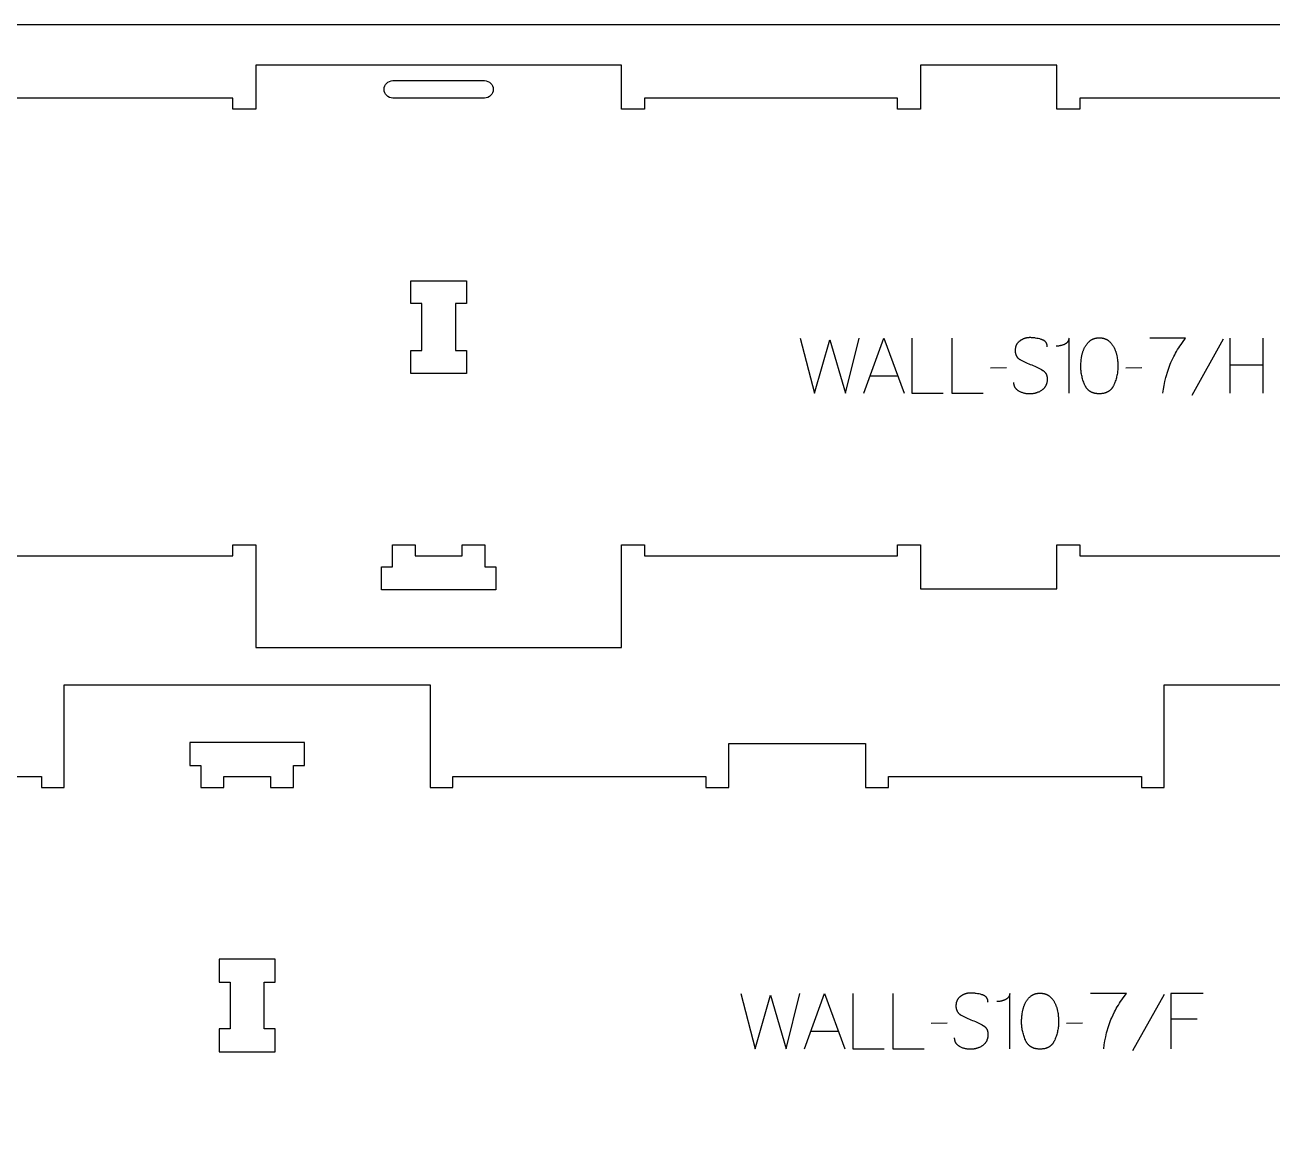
# Model space of a CAD drawing. Extents: x -1151 to 2032, y -10461 to -4867.
# Drawn here: x -471 to 209, y -7501 to -6891 of the extents above; entities that cross this region are included whole.
import ezdxf

# ---------------------------------------------------------------- set-up
doc = ezdxf.new("R2010")
doc.units = 0
for name, color, linetype in [('0_SHEET_SPRUCEPLY_2440X122', 1, 'CONTINUOUS'), ('1_ANYTOOL_1MMDEEP_LABELS_S', 2, 'CONTINUOUS'), ('3_ANYTOOL_CUTTHROUGH_INSID', 4, 'CONTINUOUS'), ('4_ANYTOOL_CUTTHROUGH_OUTSI', 5, 'CONTINUOUS')]:
    doc.layers.add(name, color=color, linetype=linetype)

msp = doc.modelspace()

# ---------------------------------------------------------------- linework, layer by layer
at = {"layer": '0_SHEET_SPRUCEPLY_2440X122'}
msp.add_lwpolyline([(-779.49, -6891.21), (-779.49, -8111.21), (1660.51, -8111.21), (1660.51, -6891.21)], close=True, dxfattribs=at)
at = {"layer": '1_ANYTOOL_1MMDEEP_LABELS_S'}
for points in [[(-48.11, -7062), (-40.39, -7092), (-31.95, -7062.9), (-23.47, -7092), (-15.97, -7062)], [(-13.39, -7092), (-2.51, -7062), (8.55, -7092)], [(12.83, -7062), (12.83, -7092), (29.93, -7092)], [(34.65, -7062), (34.65, -7092), (51.75, -7092)], [(86.63, -7066.59), (86.63, -7066.4), (86.63, -7066.3), (86.62, -7066.21), (86.61, -7066.12), (86.61, -7066.03), (86.6, -7065.94), (86.58, -7065.86), (86.57, -7065.77), (86.55, -7065.69), (86.54, -7065.6), (86.52, -7065.52), (86.5, -7065.44), (86.48, -7065.35), (86.45, -7065.27), (86.43, -7065.2), (86.4, -7065.12), (86.38, -7065.04), (86.35, -7064.96), (86.31, -7064.89), (86.28, -7064.81), (86.25, -7064.74), (86.21, -7064.67), (86.17, -7064.6), (86.13, -7064.53), (86.09, -7064.46), (86.05, -7064.39), (86.01, -7064.32), (85.96, -7064.26), (85.91, -7064.19), (85.87, -7064.13), (85.82, -7064.07), (85.76, -7064.01), (85.71, -7063.95), (85.65, -7063.89), (85.6, -7063.83), (85.54, -7063.77), (85.48, -7063.71), (85.42, -7063.66), (85.35, -7063.6), (85.29, -7063.55), (85.22, -7063.5), (85.15, -7063.44), (85.09, -7063.39), (85.01, -7063.34), (84.94, -7063.3), (84.87, -7063.25), (84.79, -7063.2), (84.71, -7063.16), (84.63, -7063.11), (84.55, -7063.07), (84.47, -7063.03), (84.3, -7062.95), (84.12, -7062.87), (83.94, -7062.8), (83.75, -7062.73), (83.56, -7062.66), (83.36, -7062.6), (82.54, -7062.38), (81.75, -7062.19), (80.96, -7062.03), (80.19, -7061.89), (79.81, -7061.84), (79.43, -7061.79), (79.06, -7061.75), (78.69, -7061.72), (78.33, -7061.69), (77.96, -7061.67), (77.6, -7061.66), (77.25, -7061.66), (77.05, -7061.66), (76.86, -7061.66), (76.67, -7061.67), (76.48, -7061.69), (76.29, -7061.7), (76.1, -7061.72), (75.91, -7061.74), (75.72, -7061.77), (75.54, -7061.8), (75.36, -7061.83), (75.17, -7061.87), (74.99, -7061.91), (74.81, -7061.96), (74.63, -7062.01), (74.46, -7062.06), (74.28, -7062.11), (74.11, -7062.17), (73.93, -7062.23), (73.76, -7062.3), (73.59, -7062.37), (73.42, -7062.44), (73.25, -7062.52), (73.08, -7062.6), (72.92, -7062.68), (72.75, -7062.77), (72.59, -7062.86), (72.43, -7062.95), (72.27, -7063.05), (72.11, -7063.15), (71.95, -7063.26), (71.79, -7063.37), (71.63, -7063.48), (71.48, -7063.59), (71.33, -7063.71), (71.19, -7063.83), (71.05, -7063.96), (70.92, -7064.09), (70.79, -7064.22), (70.67, -7064.35), (70.55, -7064.49), (70.43, -7064.63), (70.32, -7064.77), (70.22, -7064.92), (70.12, -7065.06), (70.03, -7065.22), (69.94, -7065.37), (69.85, -7065.53), (69.77, -7065.69), (69.7, -7065.86), (69.62, -7066.02), (69.56, -7066.19), (69.5, -7066.37), (69.44, -7066.54), (69.39, -7066.72), (69.35, -7066.9), (69.3, -7067.09), (69.27, -7067.28), (69.24, -7067.47), (69.21, -7067.67), (69.19, -7067.86), (69.17, -7068.06), (69.16, -7068.27), (69.15, -7068.48), (69.15, -7068.69), (69.15, -7068.9), (69.16, -7069.11), (69.17, -7069.32), (69.19, -7069.52), (69.22, -7069.72), (69.25, -7069.92), (69.28, -7070.11), (69.33, -7070.3), (69.37, -7070.49), (69.43, -7070.67), (69.48, -7070.85), (69.55, -7071.02), (69.58, -7071.11), (69.62, -7071.19), (69.65, -7071.28), (69.69, -7071.36), (69.73, -7071.44), (69.77, -7071.53), (69.81, -7071.61), (69.86, -7071.69), (69.9, -7071.76), (69.95, -7071.84), (70, -7071.92), (70.04, -7071.99), (70.09, -7072.07), (70.15, -7072.14), (70.2, -7072.22), (70.25, -7072.29), (70.31, -7072.36), (70.37, -7072.43), (70.43, -7072.5), (70.49, -7072.57), (70.55, -7072.63), (70.61, -7072.7), (70.67, -7072.77), (70.74, -7072.83), (70.88, -7072.96), (71.02, -7073.08), (71.16, -7073.2), (71.31, -7073.32), (71.47, -7073.43), (71.64, -7073.54), (71.8, -7073.64), (71.98, -7073.74), (72.69, -7074.13), (73.42, -7074.51), (74.17, -7074.88), (74.93, -7075.24), (75.71, -7075.58), (76.51, -7075.92), (77.32, -7076.24), (78.15, -7076.55), (78.97, -7076.86), (79.78, -7077.19), (80.57, -7077.54), (81.33, -7077.89), (82.08, -7078.27), (82.8, -7078.66), (83.51, -7079.06), (84.19, -7079.49), (84.36, -7079.59), (84.52, -7079.71), (84.67, -7079.82), (84.75, -7079.88), (84.82, -7079.95), (84.89, -7080.01), (84.96, -7080.07), (85.03, -7080.13), (85.1, -7080.2), (85.17, -7080.27), (85.23, -7080.33), (85.29, -7080.4), (85.35, -7080.47), (85.41, -7080.54), (85.47, -7080.61), (85.53, -7080.68), (85.59, -7080.75), (85.64, -7080.83), (85.69, -7080.9), (85.75, -7080.98), (85.8, -7081.05), (85.84, -7081.13), (85.89, -7081.21), (85.94, -7081.29), (85.98, -7081.37), (86.02, -7081.45), (86.06, -7081.54), (86.1, -7081.62), (86.14, -7081.7), (86.18, -7081.79), (86.21, -7081.88), (86.25, -7081.96), (86.28, -7082.05), (86.31, -7082.14), (86.34, -7082.23), (86.37, -7082.32), (86.4, -7082.42), (86.44, -7082.6), (86.49, -7082.79), (86.52, -7082.99), (86.55, -7083.19), (86.58, -7083.39), (86.6, -7083.6), (86.61, -7083.81), (86.62, -7084.03), (86.62, -7084.25), (86.62, -7084.47), (86.61, -7084.7), (86.59, -7084.93), (86.57, -7085.16), (86.54, -7085.39), (86.51, -7085.61), (86.48, -7085.83), (86.44, -7086.05), (86.39, -7086.26), (86.34, -7086.47), (86.28, -7086.67), (86.22, -7086.87), (86.15, -7087.07), (86.08, -7087.27), (86.01, -7087.46), (85.92, -7087.64), (85.84, -7087.83), (85.75, -7088), (85.65, -7088.18), (85.55, -7088.35), (85.44, -7088.52), (85.33, -7088.68), (85.21, -7088.84), (85.09, -7089), (84.96, -7089.15), (84.83, -7089.3), (84.7, -7089.45), (84.55, -7089.59), (84.41, -7089.73), (84.26, -7089.86), (84.1, -7089.99), (83.94, -7090.12), (83.77, -7090.24), (83.6, -7090.36), (83.42, -7090.48), (83.06, -7090.7), (82.7, -7090.91), (82.33, -7091.1), (81.96, -7091.28), (81.58, -7091.44), (81.2, -7091.59), (81.01, -7091.66), (80.82, -7091.73), (80.63, -7091.8), (80.44, -7091.86), (80.24, -7091.91), (80.05, -7091.96), (79.85, -7092.01), (79.66, -7092.06), (79.46, -7092.1), (79.26, -7092.14), (79.06, -7092.18), (78.86, -7092.21), (78.66, -7092.24), (78.46, -7092.26), (78.05, -7092.3), (77.64, -7092.33), (77.23, -7092.34), (76.81, -7092.34), (76.41, -7092.33), (76, -7092.3), (75.6, -7092.26), (75.21, -7092.21), (74.82, -7092.15), (74.43, -7092.07), (74.05, -7091.98), (73.67, -7091.88), (73.3, -7091.76), (72.93, -7091.63), (72.57, -7091.49), (72.21, -7091.34), (71.86, -7091.17), (71.51, -7090.99), (71.16, -7090.8), (70.99, -7090.7), (70.83, -7090.6), (70.67, -7090.49), (70.52, -7090.38), (70.37, -7090.27), (70.23, -7090.15), (70.09, -7090.03), (69.96, -7089.91), (69.84, -7089.79), (69.72, -7089.66), (69.6, -7089.53), (69.49, -7089.4), (69.44, -7089.33), (69.39, -7089.26), (69.34, -7089.19), (69.29, -7089.13), (69.24, -7089.05), (69.19, -7088.98), (69.15, -7088.91), (69.11, -7088.84), (69.06, -7088.77), (69.02, -7088.69), (68.98, -7088.62), (68.95, -7088.54), (68.91, -7088.46), (68.87, -7088.39), (68.84, -7088.31), (68.81, -7088.23), (68.77, -7088.15), (68.74, -7088.07), (68.72, -7087.99), (68.69, -7087.91), (68.64, -7087.75), (68.59, -7087.58), (68.55, -7087.41), (68.52, -7087.23), (68.49, -7087.06), (68.46, -7086.88), (68.44, -7086.69), (68.43, -7086.51), (68.42, -7086.32), (68.42, -7086.13)], [(98.51, -7092), (98.51, -7061.96), (98.49, -7062.11), (98.46, -7062.26), (98.43, -7062.4), (98.4, -7062.54), (98.36, -7062.68), (98.32, -7062.82), (98.28, -7062.95), (98.23, -7063.09), (98.18, -7063.21), (98.12, -7063.34), (98.09, -7063.4), (98.06, -7063.46), (98.03, -7063.52), (98, -7063.58), (97.96, -7063.64), (97.93, -7063.7), (97.89, -7063.75), (97.86, -7063.81), (97.82, -7063.87), (97.78, -7063.92), (97.74, -7063.98), (97.7, -7064.03), (97.66, -7064.08), (97.62, -7064.14), (97.58, -7064.19), (97.53, -7064.24), (97.49, -7064.29), (97.44, -7064.34), (97.39, -7064.39), (97.34, -7064.43), (97.3, -7064.48), (97.25, -7064.53), (97.14, -7064.62), (97.03, -7064.7), (96.92, -7064.79), (96.81, -7064.87), (96.69, -7064.95), (96.57, -7065.03), (96.44, -7065.1), (96.31, -7065.17), (96.17, -7065.24), (96.03, -7065.3), (95.89, -7065.36), (95.6, -7065.48), (95.32, -7065.59), (95.03, -7065.69), (94.75, -7065.79), (94.47, -7065.87), (94.19, -7065.95), (93.92, -7066.02), (93.64, -7066.09), (93.37, -7066.14), (93.1, -7066.19), (92.83, -7066.23), (92.57, -7066.27), (92.3, -7066.29), (92.04, -7066.31), (91.78, -7066.32), (91.52, -7066.33)], [(149.76, -7092), (150.08, -7089.82), (150.43, -7087.65), (150.83, -7085.49), (151.31, -7083.34), (152.55, -7079.36), (152.92, -7078.26), (153.31, -7077.2), (153.71, -7076.18), (154.13, -7075.2), (155.68, -7071.94), (156.14, -7071.02), (156.63, -7070.08), (157.16, -7069.14), (157.72, -7068.19), (158.33, -7067.24), (158.96, -7066.27), (159.64, -7065.3), (160.35, -7064.31), (162.11, -7062), (142.52, -7062)], [(182.68, -7062.47), (165.49, -7093.24)], [(186.15, -7062), (186.15, -7092)], [(204.45, -7092), (204.45, -7062)], [(64.39, -7078.11), (55.61, -7078.2)], [(138.23, -7078.11), (129.45, -7078.2)], [(204.45, -7076.7), (186.15, -7076.7)], [(-9.92, -7082.44), (4.99, -7082.44)], [(-80.42, -7419.23), (-72.7, -7449.23), (-64.26, -7420.13), (-55.77, -7449.23), (-48.27, -7419.23)], [(-45.7, -7449.23), (-34.82, -7419.23), (-23.76, -7449.23)], [(-19.47, -7419.23), (-19.47, -7449.23), (-2.37, -7449.23)], [(2.34, -7419.23), (2.34, -7449.23), (19.44, -7449.23)], [(54.33, -7423.81), (54.32, -7423.62), (54.32, -7423.53), (54.31, -7423.44), (54.31, -7423.35), (54.3, -7423.26), (54.29, -7423.17), (54.27, -7423.08), (54.26, -7423), (54.25, -7422.91), (54.23, -7422.83), (54.21, -7422.74), (54.19, -7422.66), (54.17, -7422.58), (54.15, -7422.5), (54.12, -7422.42), (54.09, -7422.34), (54.07, -7422.27), (54.04, -7422.19), (54.01, -7422.11), (53.97, -7422.04), (53.94, -7421.97), (53.9, -7421.9), (53.86, -7421.82), (53.83, -7421.75), (53.78, -7421.69), (53.74, -7421.62), (53.7, -7421.55), (53.65, -7421.48), (53.61, -7421.42), (53.56, -7421.36), (53.51, -7421.29), (53.45, -7421.23), (53.4, -7421.17), (53.35, -7421.11), (53.29, -7421.05), (53.23, -7420.99), (53.17, -7420.94), (53.11, -7420.88), (53.05, -7420.83), (52.98, -7420.77), (52.91, -7420.72), (52.85, -7420.67), (52.78, -7420.62), (52.7, -7420.57), (52.63, -7420.52), (52.56, -7420.47), (52.48, -7420.43), (52.4, -7420.38), (52.32, -7420.34), (52.24, -7420.29), (52.16, -7420.25), (51.99, -7420.17), (51.82, -7420.09), (51.63, -7420.02), (51.44, -7419.95), (51.25, -7419.89), (51.05, -7419.83), (50.23, -7419.6), (49.44, -7419.41), (48.65, -7419.25), (47.88, -7419.12), (47.5, -7419.06), (47.12, -7419.01), (46.75, -7418.97), (46.38, -7418.94), (46.02, -7418.92), (45.65, -7418.9), (45.3, -7418.89), (44.94, -7418.88), (44.75, -7418.88), (44.55, -7418.89), (44.36, -7418.9), (44.17, -7418.91), (43.98, -7418.93), (43.79, -7418.95), (43.6, -7418.97), (43.42, -7419), (43.23, -7419.03), (43.05, -7419.06), (42.87, -7419.1), (42.68, -7419.14), (42.5, -7419.18), (42.33, -7419.23), (42.15, -7419.28), (41.97, -7419.34), (41.8, -7419.4), (41.62, -7419.46), (41.45, -7419.52), (41.28, -7419.59), (41.11, -7419.67), (40.94, -7419.74), (40.77, -7419.82), (40.61, -7419.91), (40.44, -7419.99), (40.28, -7420.08), (40.12, -7420.18), (39.96, -7420.28), (39.8, -7420.38), (39.64, -7420.48), (39.48, -7420.59), (39.33, -7420.7), (39.17, -7420.82), (39.02, -7420.94), (38.88, -7421.06), (38.74, -7421.18), (38.61, -7421.31), (38.48, -7421.44), (38.36, -7421.58), (38.24, -7421.71), (38.12, -7421.85), (38.01, -7421.99), (37.91, -7422.14), (37.81, -7422.29), (37.72, -7422.44), (37.63, -7422.6), (37.54, -7422.76), (37.46, -7422.92), (37.39, -7423.08), (37.32, -7423.25), (37.25, -7423.42), (37.19, -7423.59), (37.13, -7423.77), (37.08, -7423.95), (37.04, -7424.13), (37, -7424.32), (36.96, -7424.5), (36.93, -7424.7), (36.9, -7424.89), (36.88, -7425.09), (36.86, -7425.29), (36.85, -7425.49), (36.84, -7425.7), (36.84, -7425.91), (36.84, -7426.13), (36.85, -7426.34), (36.86, -7426.55), (36.88, -7426.75), (36.91, -7426.95), (36.94, -7427.15), (36.98, -7427.34), (37.02, -7427.53), (37.06, -7427.71), (37.12, -7427.9), (37.17, -7428.07), (37.24, -7428.25), (37.27, -7428.34), (37.31, -7428.42), (37.34, -7428.5), (37.38, -7428.59), (37.42, -7428.67), (37.46, -7428.75), (37.5, -7428.83), (37.55, -7428.91), (37.59, -7428.99), (37.64, -7429.07), (37.69, -7429.14), (37.74, -7429.22), (37.79, -7429.29), (37.84, -7429.37), (37.89, -7429.44), (37.94, -7429.51), (38, -7429.58), (38.06, -7429.66), (38.12, -7429.72), (38.18, -7429.79), (38.24, -7429.86), (38.3, -7429.93), (38.37, -7429.99), (38.43, -7430.06), (38.57, -7430.18), (38.71, -7430.31), (38.85, -7430.43), (39.01, -7430.54), (39.16, -7430.65), (39.33, -7430.76), (39.49, -7430.87), (39.67, -7430.97), (40.38, -7431.36), (41.12, -7431.74), (41.86, -7432.11), (42.63, -7432.46), (43.41, -7432.81), (44.2, -7433.14), (45.01, -7433.46), (45.84, -7433.78), (46.67, -7434.09), (47.47, -7434.42), (48.26, -7434.76), (49.02, -7435.12), (49.77, -7435.49), (50.49, -7435.88), (51.2, -7436.29), (51.88, -7436.71), (52.05, -7436.82), (52.21, -7436.93), (52.36, -7437.05), (52.44, -7437.11), (52.51, -7437.17), (52.58, -7437.23), (52.65, -7437.3), (52.72, -7437.36), (52.79, -7437.42), (52.86, -7437.49), (52.92, -7437.56), (52.98, -7437.63), (53.05, -7437.69), (53.11, -7437.76), (53.16, -7437.83), (53.22, -7437.91), (53.28, -7437.98), (53.33, -7438.05), (53.38, -7438.13), (53.44, -7438.2), (53.49, -7438.28), (53.53, -7438.36), (53.58, -7438.44), (53.63, -7438.52), (53.67, -7438.6), (53.71, -7438.68), (53.75, -7438.76), (53.79, -7438.84), (53.83, -7438.93), (53.87, -7439.01), (53.9, -7439.1), (53.94, -7439.19), (53.97, -7439.28), (54, -7439.37), (54.03, -7439.46), (54.06, -7439.55), (54.09, -7439.64), (54.13, -7439.83), (54.18, -7440.02), (54.21, -7440.22), (54.25, -7440.42), (54.27, -7440.62), (54.29, -7440.83), (54.3, -7441.04), (54.31, -7441.25), (54.31, -7441.47), (54.31, -7441.7), (54.3, -7441.92), (54.28, -7442.15), (54.26, -7442.38), (54.24, -7442.61), (54.2, -7442.84), (54.17, -7443.06), (54.13, -7443.27), (54.08, -7443.48), (54.03, -7443.69), (53.97, -7443.9), (53.91, -7444.1), (53.84, -7444.3), (53.77, -7444.49), (53.7, -7444.68), (53.61, -7444.87), (53.53, -7445.05), (53.44, -7445.23), (53.34, -7445.41), (53.24, -7445.58), (53.13, -7445.74), (53.02, -7445.91), (52.9, -7446.07), (52.78, -7446.23), (52.66, -7446.38), (52.52, -7446.53), (52.39, -7446.67), (52.24, -7446.82), (52.1, -7446.95), (51.95, -7447.09), (51.79, -7447.22), (51.63, -7447.35), (51.46, -7447.47), (51.29, -7447.59), (51.11, -7447.7), (50.75, -7447.92), (50.39, -7448.13), (50.02, -7448.32), (49.65, -7448.5), (49.27, -7448.67), (48.89, -7448.82), (48.7, -7448.89), (48.51, -7448.96), (48.32, -7449.02), (48.13, -7449.08), (47.93, -7449.14), (47.74, -7449.19), (47.54, -7449.24), (47.35, -7449.29), (47.15, -7449.33), (46.95, -7449.37), (46.75, -7449.4), (46.55, -7449.44), (46.35, -7449.46), (46.15, -7449.49), (45.74, -7449.53), (45.33, -7449.56), (44.92, -7449.57), (44.51, -7449.57), (44.1, -7449.55), (43.69, -7449.53), (43.29, -7449.49), (42.9, -7449.44), (42.51, -7449.37), (42.12, -7449.29), (41.74, -7449.2), (41.37, -7449.1), (40.99, -7448.99), (40.63, -7448.86), (40.26, -7448.72), (39.9, -7448.56), (39.55, -7448.4), (39.2, -7448.22), (38.85, -7448.03), (38.69, -7447.92), (38.52, -7447.82), (38.36, -7447.71), (38.21, -7447.61), (38.06, -7447.49), (37.92, -7447.38), (37.79, -7447.26), (37.65, -7447.14), (37.53, -7447.01), (37.41, -7446.89), (37.29, -7446.76), (37.18, -7446.62), (37.13, -7446.56), (37.08, -7446.49), (37.03, -7446.42), (36.98, -7446.35), (36.93, -7446.28), (36.89, -7446.21), (36.84, -7446.14), (36.8, -7446.06), (36.76, -7445.99), (36.71, -7445.92), (36.67, -7445.84), (36.64, -7445.77), (36.6, -7445.69), (36.56, -7445.61), (36.53, -7445.54), (36.5, -7445.46), (36.47, -7445.38), (36.44, -7445.3), (36.41, -7445.22), (36.38, -7445.14), (36.33, -7444.97), (36.28, -7444.8), (36.24, -7444.63), (36.21, -7444.46), (36.18, -7444.28), (36.15, -7444.1), (36.14, -7443.92), (36.12, -7443.73), (36.11, -7443.55), (36.11, -7443.35)], [(66.2, -7449.23), (66.2, -7419.18), (66.18, -7419.33), (66.15, -7419.48), (66.12, -7419.63), (66.09, -7419.77), (66.05, -7419.91), (66.01, -7420.05), (65.97, -7420.18), (65.92, -7420.31), (65.87, -7420.44), (65.81, -7420.56), (65.78, -7420.63), (65.75, -7420.69), (65.72, -7420.75), (65.69, -7420.81), (65.66, -7420.87), (65.62, -7420.92), (65.59, -7420.98), (65.55, -7421.04), (65.51, -7421.09), (65.47, -7421.15), (65.43, -7421.2), (65.39, -7421.26), (65.35, -7421.31), (65.31, -7421.36), (65.27, -7421.41), (65.22, -7421.46), (65.18, -7421.51), (65.13, -7421.56), (65.08, -7421.61), (65.04, -7421.66), (64.99, -7421.71), (64.94, -7421.75), (64.83, -7421.84), (64.73, -7421.93), (64.61, -7422.01), (64.5, -7422.1), (64.38, -7422.18), (64.26, -7422.25), (64.13, -7422.33), (64, -7422.4), (63.86, -7422.46), (63.73, -7422.53), (63.58, -7422.59), (63.29, -7422.71), (63.01, -7422.82), (62.72, -7422.92), (62.44, -7423.01), (62.16, -7423.1), (61.88, -7423.18), (61.61, -7423.25), (61.33, -7423.31), (61.06, -7423.37), (60.79, -7423.42), (60.52, -7423.46), (60.26, -7423.49), (59.99, -7423.52), (59.73, -7423.54), (59.47, -7423.55), (59.21, -7423.55)], [(117.45, -7449.23), (117.77, -7447.04), (118.12, -7444.88), (118.52, -7442.72), (119, -7440.57), (120.24, -7436.58), (120.61, -7435.49), (121, -7434.43), (121.41, -7433.41), (121.83, -7432.43), (123.37, -7429.17), (123.83, -7428.24), (124.32, -7427.31), (124.85, -7426.37), (125.42, -7425.42), (126.02, -7424.46), (126.66, -7423.49), (127.33, -7422.52), (128.04, -7421.54), (129.8, -7419.23), (110.21, -7419.23)], [(150.37, -7419.7), (133.18, -7450.47)], [(171.63, -7419.23), (153.97, -7419.23), (153.97, -7449.23)], [(168.45, -7433.2), (153.97, -7433.2)], [(-42.23, -7439.67), (-27.32, -7439.67)], [(32.08, -7435.34), (23.3, -7435.43)], [(105.93, -7435.34), (97.14, -7435.43)]]:
    msp.add_lwpolyline(points, dxfattribs=at)
for points in [[(115.01, -7061.74), (115.38, -7061.75), (115.74, -7061.77), (115.92, -7061.78), (116.1, -7061.8), (116.27, -7061.82), (116.44, -7061.84), (116.61, -7061.86), (116.78, -7061.89), (116.95, -7061.92), (117.11, -7061.96), (117.27, -7061.99), (117.43, -7062.03), (117.59, -7062.08), (117.75, -7062.12), (117.9, -7062.17), (118.06, -7062.22), (118.21, -7062.28), (118.35, -7062.34), (118.5, -7062.4), (118.65, -7062.46), (118.79, -7062.53), (118.93, -7062.6), (119.07, -7062.67), (119.2, -7062.75), (119.34, -7062.83), (119.47, -7062.91), (119.6, -7062.99), (119.73, -7063.08), (119.85, -7063.17), (119.98, -7063.26), (120.22, -7063.46), (120.46, -7063.66), (120.69, -7063.86), (120.91, -7064.08), (121.13, -7064.29), (121.34, -7064.52), (121.55, -7064.75), (121.75, -7064.99), (121.94, -7065.23), (122.12, -7065.48), (122.3, -7065.74), (122.48, -7066), (122.64, -7066.27), (122.8, -7066.55), (122.96, -7066.83), (123.11, -7067.12), (123.25, -7067.41), (123.38, -7067.71), (123.52, -7068.01), (123.64, -7068.31), (123.76, -7068.62), (123.87, -7068.93), (123.98, -7069.24), (124.09, -7069.56), (124.18, -7069.88), (124.28, -7070.2), (124.36, -7070.53), (124.44, -7070.85), (124.52, -7071.19), (124.59, -7071.52), (124.71, -7072.2), (124.82, -7072.88), (124.91, -7073.55), (124.99, -7074.21), (125.05, -7074.87), (125.1, -7075.51), (125.14, -7076.15), (125.16, -7076.77), (125.16, -7077.39), (125.16, -7078), (125.13, -7078.62), (125.09, -7079.24), (125.03, -7079.85), (124.96, -7080.47), (124.87, -7081.09), (124.76, -7081.71), (124.63, -7082.32), (124.49, -7082.94), (124.33, -7083.56), (124.16, -7084.18), (123.97, -7084.8), (123.76, -7085.42), (123.54, -7086.04), (123.3, -7086.66), (123.04, -7087.29), (122.91, -7087.59), (122.76, -7087.89), (122.61, -7088.17), (122.53, -7088.31), (122.45, -7088.45), (122.37, -7088.59), (122.29, -7088.72), (122.2, -7088.85), (122.11, -7088.98), (122.02, -7089.1), (121.93, -7089.22), (121.84, -7089.34), (121.74, -7089.46), (121.65, -7089.58), (121.55, -7089.69), (121.45, -7089.8), (121.35, -7089.91), (121.24, -7090.01), (121.14, -7090.12), (121.03, -7090.22), (120.92, -7090.31), (120.81, -7090.41), (120.69, -7090.5), (120.58, -7090.6), (120.46, -7090.68), (120.34, -7090.77), (120.22, -7090.85), (120.1, -7090.94), (119.97, -7091.01), (119.85, -7091.09), (119.72, -7091.16), (119.59, -7091.24), (119.46, -7091.31), (119.32, -7091.37), (119.19, -7091.44), (119.05, -7091.5), (118.91, -7091.56), (118.77, -7091.61), (118.62, -7091.67), (118.48, -7091.72), (118.33, -7091.77), (118.18, -7091.82), (118.03, -7091.86), (117.88, -7091.91), (117.73, -7091.95), (117.41, -7092.02), (117.09, -7092.08), (116.76, -7092.14), (116.43, -7092.18), (116.08, -7092.21), (115.73, -7092.24), (115.37, -7092.25), (115.01, -7092.26), (114.64, -7092.25), (114.29, -7092.24), (113.94, -7092.21), (113.6, -7092.18), (113.26, -7092.13), (112.94, -7092.08), (112.62, -7092.02), (112.46, -7091.98), (112.31, -7091.94), (112.15, -7091.9), (112, -7091.86), (111.85, -7091.81), (111.7, -7091.77), (111.56, -7091.72), (111.42, -7091.66), (111.27, -7091.61), (111.13, -7091.55), (110.99, -7091.49), (110.86, -7091.43), (110.72, -7091.36), (110.59, -7091.3), (110.46, -7091.23), (110.33, -7091.16), (110.2, -7091.08), (110.08, -7091), (109.95, -7090.92), (109.83, -7090.84), (109.71, -7090.76), (109.59, -7090.67), (109.48, -7090.58), (109.36, -7090.49), (109.25, -7090.39), (109.14, -7090.3), (109.03, -7090.2), (108.92, -7090.1), (108.82, -7089.99), (108.72, -7089.89), (108.61, -7089.78), (108.51, -7089.67), (108.42, -7089.55), (108.32, -7089.44), (108.23, -7089.32), (108.13, -7089.2), (108.04, -7089.07), (107.95, -7088.95), (107.87, -7088.82), (107.78, -7088.69), (107.7, -7088.55), (107.62, -7088.42), (107.54, -7088.28), (107.46, -7088.14), (107.31, -7087.85), (107.17, -7087.55), (107.03, -7087.24), (106.78, -7086.62), (106.54, -7085.99), (106.32, -7085.37), (106.12, -7084.74), (105.93, -7084.12), (105.76, -7083.5), (105.6, -7082.88), (105.46, -7082.26), (105.34, -7081.64), (105.23, -7081.03), (105.14, -7080.41), (105.07, -7079.79), (105.01, -7079.18), (104.97, -7078.57), (104.94, -7077.95), (104.93, -7077.34), (104.94, -7076.73), (104.96, -7076.1), (105, -7075.47), (105.05, -7074.82), (105.11, -7074.17), (105.19, -7073.51), (105.28, -7072.84), (105.38, -7072.16), (105.44, -7071.82), (105.51, -7071.48), (105.58, -7071.14), (105.65, -7070.81), (105.74, -7070.48), (105.82, -7070.16), (105.91, -7069.84), (106.01, -7069.52), (106.11, -7069.21), (106.22, -7068.9), (106.34, -7068.59), (106.46, -7068.28), (106.58, -7067.98), (106.71, -7067.69), (106.85, -7067.39), (106.99, -7067.1), (107.14, -7066.81), (107.29, -7066.53), (107.45, -7066.26), (107.62, -7065.99), (107.79, -7065.73), (107.97, -7065.48), (108.16, -7065.23), (108.35, -7064.98), (108.54, -7064.75), (108.75, -7064.52), (108.96, -7064.29), (109.17, -7064.07), (109.4, -7063.86), (109.62, -7063.66), (109.86, -7063.46), (110.1, -7063.26), (110.22, -7063.17), (110.35, -7063.08), (110.47, -7062.99), (110.6, -7062.91), (110.73, -7062.83), (110.87, -7062.75), (111, -7062.67), (111.14, -7062.6), (111.28, -7062.53), (111.42, -7062.46), (111.56, -7062.4), (111.7, -7062.34), (111.85, -7062.28), (112, -7062.22), (112.15, -7062.17), (112.3, -7062.12), (112.46, -7062.08), (112.61, -7062.03), (112.77, -7061.99), (112.93, -7061.96), (113.09, -7061.92), (113.26, -7061.89), (113.42, -7061.86), (113.59, -7061.84), (113.76, -7061.82), (113.93, -7061.8), (114.11, -7061.78), (114.28, -7061.77), (114.64, -7061.75)], [(82.7, -7418.97), (83.07, -7418.97), (83.43, -7418.99), (83.61, -7419.01), (83.79, -7419.02), (83.96, -7419.04), (84.13, -7419.06), (84.3, -7419.09), (84.47, -7419.12), (84.64, -7419.15), (84.8, -7419.18), (84.96, -7419.22), (85.13, -7419.26), (85.28, -7419.3), (85.44, -7419.35), (85.59, -7419.4), (85.75, -7419.45), (85.9, -7419.5), (86.05, -7419.56), (86.19, -7419.62), (86.34, -7419.69), (86.48, -7419.75), (86.62, -7419.82), (86.76, -7419.9), (86.89, -7419.97), (87.03, -7420.05), (87.16, -7420.13), (87.29, -7420.22), (87.42, -7420.31), (87.54, -7420.4), (87.67, -7420.49), (87.91, -7420.68), (88.15, -7420.88), (88.38, -7421.09), (88.6, -7421.3), (88.82, -7421.52), (89.03, -7421.75), (89.24, -7421.98), (89.44, -7422.21), (89.63, -7422.46), (89.81, -7422.71), (89.99, -7422.97), (90.17, -7423.23), (90.33, -7423.5), (90.5, -7423.78), (90.65, -7424.06), (90.8, -7424.35), (90.94, -7424.64), (91.08, -7424.94), (91.21, -7425.24), (91.33, -7425.54), (91.45, -7425.85), (91.57, -7426.16), (91.67, -7426.47), (91.78, -7426.78), (91.88, -7427.1), (91.97, -7427.43), (92.05, -7427.75), (92.14, -7428.08), (92.21, -7428.41), (92.28, -7428.75), (92.4, -7429.43), (92.51, -7430.11), (92.6, -7430.78), (92.68, -7431.44), (92.74, -7432.09), (92.79, -7432.74), (92.83, -7433.37), (92.85, -7434), (92.85, -7434.61), (92.85, -7435.23), (92.82, -7435.84), (92.78, -7436.46), (92.72, -7437.08), (92.65, -7437.7), (92.56, -7438.31), (92.45, -7438.93), (92.32, -7439.55), (92.18, -7440.17), (92.03, -7440.79), (91.85, -7441.41), (91.66, -7442.03), (91.45, -7442.65), (91.23, -7443.27), (90.99, -7443.89), (90.73, -7444.51), (90.6, -7444.82), (90.45, -7445.11), (90.3, -7445.4), (90.22, -7445.54), (90.14, -7445.68), (90.06, -7445.81), (89.98, -7445.94), (89.89, -7446.07), (89.8, -7446.2), (89.71, -7446.33), (89.62, -7446.45), (89.53, -7446.57), (89.44, -7446.69), (89.34, -7446.8), (89.24, -7446.91), (89.14, -7447.02), (89.04, -7447.13), (88.93, -7447.24), (88.83, -7447.34), (88.72, -7447.44), (88.61, -7447.54), (88.5, -7447.64), (88.38, -7447.73), (88.27, -7447.82), (88.15, -7447.91), (88.03, -7448), (87.91, -7448.08), (87.79, -7448.16), (87.66, -7448.24), (87.54, -7448.32), (87.41, -7448.39), (87.28, -7448.46), (87.15, -7448.53), (87.01, -7448.6), (86.88, -7448.66), (86.74, -7448.72), (86.6, -7448.78), (86.46, -7448.84), (86.32, -7448.89), (86.17, -7448.95), (86.02, -7449), (85.87, -7449.04), (85.72, -7449.09), (85.57, -7449.13), (85.42, -7449.17), (85.1, -7449.24), (84.78, -7449.31), (84.45, -7449.36), (84.12, -7449.4), (83.77, -7449.44), (83.42, -7449.46), (83.06, -7449.48), (82.7, -7449.48), (82.33, -7449.48), (81.98, -7449.46), (81.63, -7449.44), (81.29, -7449.4), (80.95, -7449.36), (80.63, -7449.31), (80.31, -7449.24), (80.15, -7449.21), (80, -7449.17), (79.84, -7449.13), (79.69, -7449.09), (79.54, -7449.04), (79.4, -7448.99), (79.25, -7448.94), (79.11, -7448.89), (78.96, -7448.83), (78.82, -7448.78), (78.69, -7448.72), (78.55, -7448.65), (78.41, -7448.59), (78.28, -7448.52), (78.15, -7448.45), (78.02, -7448.38), (77.89, -7448.31), (77.77, -7448.23), (77.65, -7448.15), (77.52, -7448.07), (77.4, -7447.98), (77.29, -7447.9), (77.17, -7447.81), (77.05, -7447.71), (76.94, -7447.62), (76.83, -7447.52), (76.72, -7447.42), (76.62, -7447.32), (76.51, -7447.22), (76.41, -7447.11), (76.31, -7447), (76.21, -7446.89), (76.11, -7446.78), (76.01, -7446.66), (75.92, -7446.54), (75.82, -7446.42), (75.73, -7446.3), (75.65, -7446.17), (75.56, -7446.04), (75.47, -7445.91), (75.39, -7445.78), (75.31, -7445.64), (75.23, -7445.5), (75.15, -7445.36), (75, -7445.08), (74.86, -7444.78), (74.73, -7444.47), (74.47, -7443.84), (74.23, -7443.22), (74.01, -7442.59), (73.81, -7441.97), (73.62, -7441.35), (73.45, -7440.73), (73.29, -7440.11), (73.15, -7439.49), (73.03, -7438.87), (72.92, -7438.25), (72.83, -7437.63), (72.76, -7437.02), (72.7, -7436.4), (72.66, -7435.79), (72.63, -7435.18), (72.63, -7434.57), (72.63, -7433.95), (72.65, -7433.33), (72.69, -7432.69), (72.74, -7432.05), (72.8, -7431.4), (72.88, -7430.74), (72.97, -7430.06), (73.08, -7429.38), (73.13, -7429.04), (73.2, -7428.7), (73.27, -7428.37), (73.34, -7428.04), (73.43, -7427.71), (73.51, -7427.39), (73.6, -7427.06), (73.7, -7426.75), (73.81, -7426.43), (73.91, -7426.12), (74.03, -7425.81), (74.15, -7425.51), (74.27, -7425.21), (74.4, -7424.91), (74.54, -7424.62), (74.68, -7424.33), (74.83, -7424.04), (74.98, -7423.76), (75.14, -7423.49), (75.31, -7423.22), (75.48, -7422.96), (75.66, -7422.7), (75.85, -7422.45), (76.04, -7422.21), (76.24, -7421.97), (76.44, -7421.74), (76.65, -7421.52), (76.86, -7421.3), (77.09, -7421.09), (77.31, -7420.88), (77.55, -7420.68), (77.79, -7420.49), (77.91, -7420.4), (78.04, -7420.31), (78.16, -7420.22), (78.29, -7420.13), (78.42, -7420.05), (78.56, -7419.97), (78.69, -7419.9), (78.83, -7419.82), (78.97, -7419.75), (79.11, -7419.69), (79.25, -7419.62), (79.39, -7419.56), (79.54, -7419.5), (79.69, -7419.45), (79.84, -7419.4), (79.99, -7419.35), (80.15, -7419.3), (80.3, -7419.26), (80.46, -7419.22), (80.62, -7419.18), (80.78, -7419.15), (80.95, -7419.12), (81.11, -7419.09), (81.28, -7419.06), (81.45, -7419.04), (81.62, -7419.02), (81.8, -7419.01), (81.97, -7418.99), (82.33, -7418.97)]]:
    msp.add_lwpolyline(points, close=True, dxfattribs=at)
at = {"layer": '3_ANYTOOL_CUTTHROUGH_INSID', "color": 4}
msp.add_lwpolyline([(-270.31, -6921.57), (-220.31, -6921.57, -1), (-220.31, -6931.07), (-270.31, -6931.07, -1)], format="xyb", close=True, dxfattribs=at)
for points in [[(-254.56, -7068.62), (-254.56, -7043.12), (-260.56, -7043.12), (-260.56, -7030.62), (-230.06, -7030.62), (-230.06, -7043.12), (-236.06, -7043.12), (-236.06, -7068.62), (-230.06, -7068.62), (-230.06, -7081.12), (-260.56, -7081.12), (-260.56, -7068.62)], [(-232.56, -7180.57), (-232.56, -7174.57), (-220.06, -7174.57), (-220.06, -7186.57), (-214.06, -7186.57), (-214.06, -7199.07), (-276.56, -7199.07), (-276.56, -7186.57), (-270.56, -7186.57), (-270.56, -7174.57), (-258.06, -7174.57), (-258.06, -7180.57)], [(-337, -7300.92), (-337, -7306.92), (-324.5, -7306.92), (-324.5, -7294.92), (-318.5, -7294.92), (-318.5, -7282.42), (-381, -7282.42), (-381, -7294.92), (-375, -7294.92), (-375, -7306.92), (-362.5, -7306.92), (-362.5, -7300.92)], [(-359, -7412.88), (-359, -7438.38), (-365, -7438.38), (-365, -7450.88), (-334.5, -7450.88), (-334.5, -7438.38), (-340.5, -7438.38), (-340.5, -7412.88), (-334.5, -7412.88), (-334.5, -7400.38), (-365, -7400.38), (-365, -7412.88)]]:
    msp.add_lwpolyline(points, close=True, dxfattribs=at)
at = {"layer": '4_ANYTOOL_CUTTHROUGH_OUTSI', "color": 5}
for points in [[(242.44, -6931.07), (104.44, -6931.07), (104.44, -6937.07), (91.94, -6937.07), (91.94, -6913.07), (17.44, -6913.07), (17.44, -6937.07), (4.94, -6937.07), (4.94, -6931.07), (-95.31, -6931.07), (-133.06, -6931.07), (-133.06, -6937.07), (-145.56, -6937.07), (-145.56, -6913.07), (-345.06, -6913.07), (-345.06, -6937.07), (-357.56, -6937.07), (-357.56, -6931.07), (-395.31, -6931.07), (-630.77, -6931.07)], [(-630.77, -7180.57), (-395.31, -7180.57), (-357.56, -7180.57), (-357.56, -7174.57), (-345.06, -7174.57), (-345.06, -7230.57), (-145.56, -7230.57), (-145.56, -7174.57), (-133.06, -7174.57), (-133.06, -7180.57), (-95.31, -7180.57), (4.94, -7180.57), (4.94, -7174.57), (17.44, -7174.57), (17.44, -7198.57), (91.94, -7198.57), (91.94, -7174.57), (104.44, -7174.57), (104.44, -7180.57), (242.44, -7180.57)], [(-499.75, -7300.92), (-462, -7300.92), (-462, -7306.92), (-449.5, -7306.92), (-449.5, -7250.92), (-250, -7250.92), (-250, -7306.92), (-237.5, -7306.92), (-237.5, -7300.92), (-199.75, -7300.92), (-99.5, -7300.92), (-99.5, -7306.92), (-87, -7306.92), (-87, -7282.92), (-12.5, -7282.92), (-12.5, -7306.92), (0, -7306.92), (0, -7300.92), (138, -7300.92), (138, -7306.92), (150.5, -7306.92), (150.5, -7250.92), (350, -7250.92)]]:
    msp.add_lwpolyline(points, dxfattribs=at)

doc.saveas('drawing.dxf')
